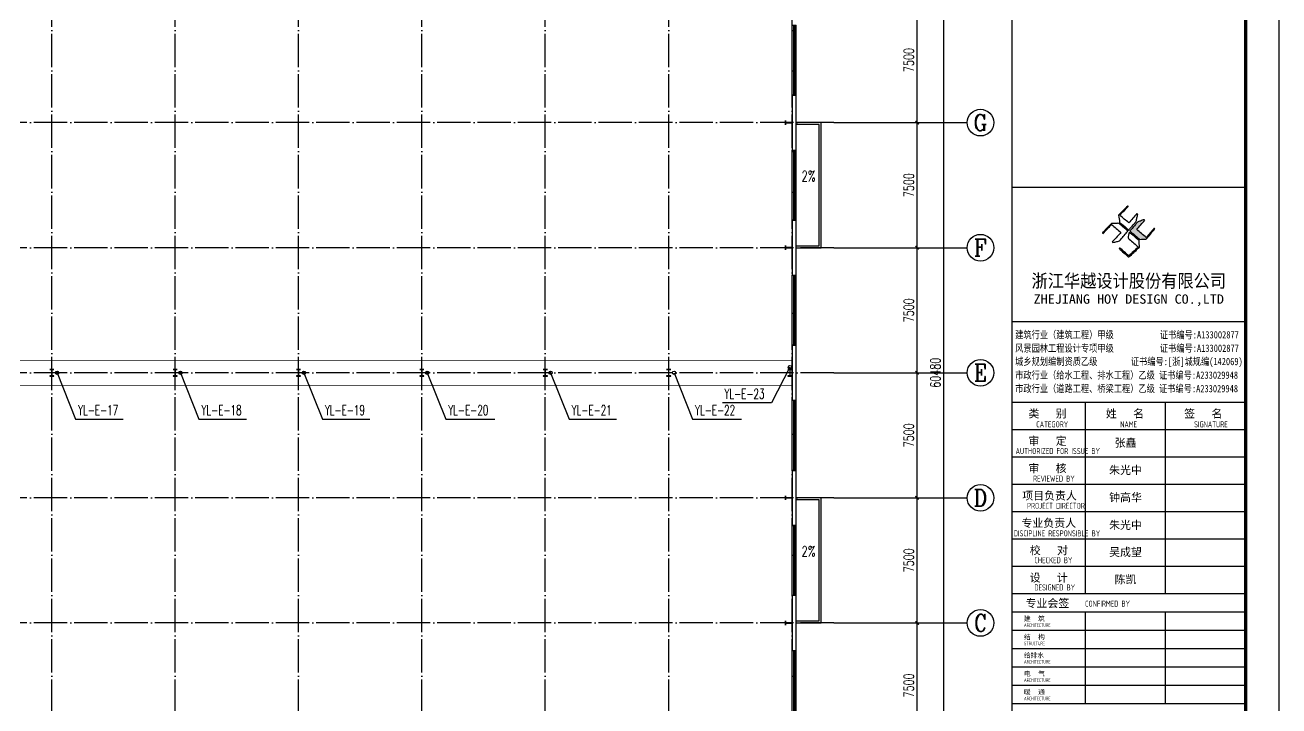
# Model space of a CAD drawing. Extents: x 12811826 to 27008858, y -1172757 to 50528.
# Drawn here: x 13463185 to 13538385, y -403418 to -362593 of the extents above; entities that cross this region are included whole.
import ezdxf
from ezdxf.enums import TextEntityAlignment as Align

# ---------------------------------------------------------------- set-up
doc = ezdxf.new("R2010")
doc.units = 0
doc.header["$LTSCALE"] = 1000
doc.header["$MEASUREMENT"] = 0
doc.linetypes.add('DASH', pattern=[0.35, 0.25, -0.1])
doc.linetypes.add('DOTE', pattern=[2.42, 2, -0.2, 0.02, -0.2])
for name, color, linetype in [('AXIS', 3, 'Continuous'), ('AXIS_TEXT', 7, 'Continuous'), ('COLUMN', 2, 'Continuous'), ('DIM_SYMB', 3, 'Continuous'), ('DIM_雨水', 3, 'Continuous'), ('DOTE', 8, 'DOTE'), ('PUB_TEXT', 7, 'Continuous'), ('PUB_TITLE', 4, 'Continuous'), ('TK', 4, 'Continuous'), ('TWT_TEXT', 7, 'Continuous'), ('VPIPE-雨水', 4, 'Continuous'), ('WALL-PARAPET', 6, 'Continuous'), ('WINDOW', 4, 'Continuous')]:
    doc.layers.add(name, color=color, linetype=linetype)
doc.styles.add('-宋体', font='', dxfattribs={"width": 0.8})
doc.styles.add('_TCH_AXIS', font='COMPLEX', dxfattribs={"bigfont": 'GBCBIG'})
doc.styles.add('_TCH_DIM', font='SIMPLEX', dxfattribs={"bigfont": 'GBCBIG'})
doc.styles.add('_TCH_DIM_T3', font='SIMPLEX', dxfattribs={"width": 0.705882, "bigfont": 'GBCBIG'})
doc.styles.add('_TWT_SERIAL', font='COMPLEX', dxfattribs={"width": 0.8, "height": 3, "bigfont": 'HZTXT'})
doc.styles.add('COMPLEX', font='COMPLEX')
doc.styles.add('HT', font='simhei.ttf', dxfattribs={"width": 0.8})
doc.styles.add('TSSD_REIN', font='tssdeng.shx', dxfattribs={"width": 0.7, "bigfont": 'tssdchn.shx'})
doc.styles.add('图签宋体', font='', dxfattribs={"height": 300})
doc.styles.add('图签黑体', font='simhei.ttf', dxfattribs={"height": 550})
doc.styles.get('-宋体').set_extended_font_data('SimSun')
doc.styles.get('图签宋体').set_extended_font_data('NSimSun')
doc.dimstyles.new('_TCH_ARCH&&200', dxfattribs={"dimtxt": 595, "dimasz": 200, "dimexe": 500, "dimexo": 600, "dimgap": 200, "dimtad": 1, "dimdec": 0, "dimzin": 0, "dimdsep": 46, "dimtxsty": '_TCH_DIM_T3', "dimblk": 'ARCHTICK', "dimcen": 0.09, "dimclrt": 7, "dimazin": 2, "dimtfac": 1, "dimtdec": 0, "dimtix": 1, "dimtmove": 2, "dimatfit": 3, "dimfxl": 0, "dimtolj": 1, "dimtzin": 0, "dimarcsym": 0})

# ---------------------------------------------------------------- blocks, each defined once
blk = doc.blocks.new('A$C797E1D2B')
at = {"layer": 'COLUMN'}
h = blk.add_hatch(color=256, dxfattribs=at)
h.paths.add_polyline_path([(125, 400), (250, 400), (250, 388), (130, 388), (130, 200), (125, 200)])
h.paths.add_polyline_path([(0, 400), (125, 400), (125, 200), (120, 200), (120, 388), (0, 388)])
h.paths.add_polyline_path([(0, 12), (120, 12), (120, 200), (125, 200), (125, 0), (0, 0)])
h.paths.add_polyline_path([(125, 200), (130, 200), (130, 12), (250, 12), (250, 0), (125, 0)])
blk.add_lwpolyline([(250, 0), (250, 12), (130, 12), (130, 388), (250, 388), (250, 400), (0, 400), (0, 388), (120, 388), (120, 12), (0, 12), (0, 0)], close=True, dxfattribs=at)
blk = doc.blocks.new('_AXISO')
blk.add_circle((0, 0), 0.5)
at = {"layer": 'AXIS_TEXT', "style": 'COMPLEX', "width": 1.041667}
blk.add_attdef('A', text='', height=0.56, dxfattribs=at).set_placement((-0.25, -0.28), (0.25, -0.28), align=Align.FIT)
blk = doc.blocks.new('A$C053D6479')
at = {"layer": 'PUB_TITLE'}
h = blk.add_hatch(color=256, dxfattribs=at)
h.dxf.hatch_style = 1
edge = h.paths.add_edge_path()
edge.add_spline(control_points=[(1026, 827), (1105, 920), (1188, 1008), (1266, 1102)], knot_values=[13, 13, 13, 13, 14, 14, 14, 14], degree=3, periodic=0)
edge.add_spline(control_points=[(1266, 1102), (1258, 1111), (1249, 1119), (1239, 1116)], knot_values=[12, 12, 12, 12, 13, 13, 13, 13], degree=3, periodic=0)
edge.add_spline(control_points=[(1239, 1116), (1210, 1107), (1179, 1092), (1144, 1077)], knot_values=[11, 11, 11, 11, 12, 12, 12, 12], degree=3, periodic=0)
edge.add_spline(control_points=[(1144, 1077), (1109, 1063), (1069, 1053), (1047, 1038)], knot_values=[10, 10, 10, 10, 11, 11, 11, 11], degree=3, periodic=0)
edge.add_spline(control_points=[(1047, 1038), (1028, 1026), (1007, 992), (991, 972)], knot_values=[9, 9, 9, 9, 10, 10, 10, 10], degree=3, periodic=0)
edge.add_spline(control_points=[(991, 972), (942, 913), (899, 868), (849, 810)], knot_values=[8, 8, 8, 8, 9, 9, 9, 9], degree=3, periodic=0)
edge.add_spline(control_points=[(849, 810), (842, 801), (822, 776), (822, 775)], knot_values=[7, 7, 7, 7, 8, 8, 8, 8], degree=3, periodic=0)
edge.add_spline(control_points=[(822, 775), (823, 771), (848, 752), (859, 744)], knot_values=[6, 6, 6, 6, 7, 7, 7, 7], degree=3, periodic=0)
edge.add_spline(control_points=[(859, 744), (949, 670), (1035, 592), (1122, 521)], knot_values=[5, 5, 5, 5, 6, 6, 6, 6], degree=3, periodic=0)
edge.add_spline(control_points=[(1122, 521), (1153, 527), (1185, 530), (1217, 533)], knot_values=[4, 4, 4, 4, 5, 5, 5, 5], degree=3, periodic=0)
edge.add_spline(control_points=[(1217, 533), (1246, 535), (1293, 532), (1316, 542)], knot_values=[3, 3, 3, 3, 4, 4, 4, 4], degree=3, periodic=0)
edge.add_spline(control_points=[(1316, 542), (1327, 547), (1338, 565), (1349, 579)], knot_values=[2, 2, 2, 2, 3, 3, 3, 3], degree=3, periodic=0)
edge.add_spline(control_points=[(1349, 579), (1423, 670), (1507, 759), (1572, 848)], knot_values=[1, 1, 1, 1, 2, 2, 2, 2], degree=3, periodic=0)
edge.add_spline(control_points=[(1572, 848), (1564, 852), (1561, 861), (1551, 862)], knot_values=[0, 0, 0, 0, 1, 1, 1, 1], degree=3, periodic=0)
edge.add_spline(control_points=[(1551, 862), (1469, 769), (1393, 671), (1310, 579)], knot_values=[15, 15, 15, 15, 16, 16, 16, 16], degree=3, periodic=0)
edge.add_spline(control_points=[(1310, 579), (1216, 662), (1118, 742), (1026, 827)], knot_values=[14, 14, 14, 14, 15, 15, 15, 15], degree=3, periodic=0)
at = {"layer": 'TK'}
for points, knots in [([(1031, 1298), (1066, 1286), (1054, 1262), (1045, 1224), (1036, 1188), (1031, 1158), (1024, 1121), (1020, 1104), (1017, 1085), (1012, 1071), (1004, 1052), (976, 1026), (956, 1003), (906, 946), (866, 899), (814, 839), (806, 829), (789, 806), (787, 806), (777, 804), (728, 856), (719, 864), (651, 922), (580, 978), (514, 1036), (509, 1106), (488, 1176), (479, 1247), (570, 1343), (663, 1436), (758, 1526), (764, 1523), (768, 1518), (774, 1515), (693, 1422), (599, 1343), (520, 1249), (607, 1171), (698, 1096), (789, 1021), (874, 1109), (950, 1206), (1031, 1298)], [0, 0, 0, 0, 1, 1, 1, 2, 2, 2, 3, 3, 3, 4, 4, 4, 5, 5, 5, 6, 6, 6, 7, 7, 7, 8, 8, 8, 9, 9, 9, 10, 10, 10, 11, 11, 11, 12, 12, 12, 13, 13, 13, 14, 14, 14, 14]), ([(555, 949), (624, 891), (699, 833), (760, 773), (689, 691), (614, 604), (539, 517), (529, 505), (516, 487), (506, 482), (492, 475), (469, 472), (452, 467), (416, 456), (383, 448), (342, 438), (323, 433), (297, 422), (293, 440), (291, 452), (313, 470), (322, 480), (400, 566), (477, 652), (553, 736), (460, 815), (366, 894), (270, 970), (183, 883), (101, 791), (16, 703), (-18, 714), (9, 735), (28, 755), (103, 838), (192, 930), (266, 1005), (319, 1009), (387, 1005), (442, 1007), (456, 1008), (472, 1011), (485, 1007), (507, 1000), (534, 967), (555, 949)], [0, 0, 0, 0, 1, 1, 1, 2, 2, 2, 3, 3, 3, 4, 4, 4, 5, 5, 5, 6, 6, 6, 7, 7, 7, 8, 8, 8, 9, 9, 9, 10, 10, 10, 11, 11, 11, 12, 12, 12, 13, 13, 13, 14, 14, 14, 15, 15, 15, 15]), ([(1551, 862), (1561, 861), (1564, 852), (1572, 848), (1507, 759), (1423, 670), (1349, 579), (1338, 565), (1327, 547), (1316, 542), (1293, 532), (1246, 535), (1217, 533), (1185, 530), (1153, 527), (1122, 521), (1035, 592), (949, 670), (859, 744), (848, 752), (823, 771), (822, 775), (822, 776), (842, 801), (849, 810), (899, 868), (942, 913), (991, 972), (1007, 992), (1028, 1026), (1047, 1038), (1069, 1053), (1109, 1063), (1144, 1077), (1179, 1092), (1210, 1107), (1239, 1116), (1249, 1119), (1258, 1111), (1266, 1102), (1188, 1008), (1105, 920), (1026, 827), (1118, 742), (1216, 662), (1310, 579), (1393, 671), (1469, 769), (1551, 862)], [0, 0, 0, 0, 1, 1, 1, 2, 2, 2, 3, 3, 3, 4, 4, 4, 5, 5, 5, 6, 6, 6, 7, 7, 7, 8, 8, 8, 9, 9, 9, 10, 10, 10, 11, 11, 11, 12, 12, 12, 13, 13, 13, 14, 14, 14, 15, 15, 15, 16, 16, 16, 16]), ([(1097, 490), (1100, 425), (1106, 361), (1107, 294), (1018, 207), (925, 121), (830, 33), (818, 21), (800, 0), (787, 0), (768, -1), (725, 49), (712, 60), (662, 103), (616, 143), (568, 186), (545, 207), (518, 224), (499, 250), (501, 259), (511, 261), (516, 267), (609, 192), (696, 111), (785, 33), (883, 118), (977, 208), (1070, 298), (992, 373), (892, 456), (803, 534), (791, 544), (768, 561), (766, 569), (761, 588), (776, 634), (780, 655), (785, 690), (788, 721), (795, 746), (897, 661), (998, 576), (1097, 490)], [0, 0, 0, 0, 1, 1, 1, 2, 2, 2, 3, 3, 3, 4, 4, 4, 5, 5, 5, 6, 6, 6, 7, 7, 7, 8, 8, 8, 9, 9, 9, 10, 10, 10, 11, 11, 11, 12, 12, 12, 13, 13, 13, 14, 14, 14, 14])]:
    blk.add_open_spline(points, degree=3, knots=knots, dxfattribs=at)
blk = doc.blocks.new('GeYuanFrame_31537473', base_point=(20.09, 4.53))
at = {"layer": 'PUB_TITLE'}
for points in [[(1013.09, 235.33), (1013.09, 292.73)], [(1037.09, 235.33), (1037.09, 292.73)], [(1013.09, 202.33), (1013.09, 229.83)], [(1037.09, 202.33), (1037.09, 229.83)]]:
    blk.add_lwpolyline(points, dxfattribs=at)
at = {"layer": 'TK'}
for p, q in [((991.09, 316.93), (1061.09, 316.93)), ((991.09, 284.53), (1061.09, 284.53)), ((991.09, 276.33), (1061.09, 276.33)), ((991.09, 268.13), (1061.09, 268.13)), ((991.09, 259.93), (1061.09, 259.93)), ((991.09, 251.73), (1061.09, 251.73)), ((991.09, 243.53), (1061.09, 243.53)), ((991.09, 235.33), (1061.09, 235.33)), ((991.09, 235.33), (1061.09, 235.33))]:
    blk.add_line(p, q, dxfattribs=at)
blk.add_lwpolyline([(20.09, 4.53), (20.09, 598.53), (1071.09, 598.53), (1071.09, 4.53)], close=True, dxfattribs=at)
at = {"layer": 'TK', "const_width": 1}
blk.add_lwpolyline([(45.09, 588.53), (1061.09, 588.53), (1061.09, 14.53), (45.09, 14.53)], close=True, dxfattribs=at)
at = {"layer": 'TK'}
for points, const_width in [([(991.09, 588.53), (991.09, 14.53)], 0.4), ([(991.09, 357.14), (1061.09, 357.14)], 0.35), ([(991.09, 292.73), (1061.09, 292.73)], 0.35), ([(991.09, 292.73), (1061.09, 292.73)], 0.35), ([(991.09, 235.33), (1061.09, 235.33)], 0.35), ([(991.09, 202.33), (1061.09, 202.33)], 0.35)]:
    blk.add_lwpolyline(points, dxfattribs=dict(at, const_width=const_width))
for points in [[(991.09, 292.73), (1061.09, 292.73)], [(991.09, 235.33), (1061.09, 235.33)], [(991.09, 229.83), (1061.09, 229.83)], [(991.09, 224.33), (1061.09, 224.33)], [(991.09, 218.83), (1061.09, 218.83)], [(991.09, 213.33), (1061.09, 213.33)], [(991.09, 207.83), (1061.09, 207.83)], [(991.09, 202.33), (1061.09, 202.33)]]:
    blk.add_lwpolyline(points, dxfattribs=at)
at = {"layer": 'PUB_TITLE', "xscale": 0.01000000000021828, "yscale": 0.01000000000021828, "zscale": 0.01}
blk.add_blockref('A$C053D6479', (1018.19, 336.27), dxfattribs=at)
at = {"layer": 'TK'}
for s, height, style, width, p in [('浙江华越设计股份有限公司', 3.96, 'HT', 0.9, (1026.07, 329.16)), ('ZHEJIANG HOY DESIGN CO.,LTD', 2.8, '图签黑体', 1.11, (1026.06, 323.29))]:
    blk.add_text(s, height=height, dxfattribs=dict(at, style=style, width=width)).set_placement(p, align=Align.MIDDLE)
for s, height, style, width, p in [('建筑行业（建筑工程）甲级           证书编号:A133002877', 2.2, '-宋体', 0.8, (992, 311.83)), ('风景园林工程设计专项甲级           证书编号:A133002877', 2.2, '-宋体', 0.8, (992, 307.81)), ('城乡规划编制资质乙级        证书编号:[浙]城规编(142069)', 2.2, '-宋体', 0.8, (992, 303.82)), ('市政行业（给水工程、排水工程）乙级 证书编号:A233029948', 2.2, '-宋体', 0.8, (992, 299.74)), ('市政行业（道路工程、桥梁工程）乙级 证书编号:A233029948', 2.2, '-宋体', 0.8, (992, 295.69)), ('CATEGORY', 1.8, 'TSSD_REIN', 0.7, (998.32, 285.17)), ('NAME', 1.8, 'TSSD_REIN', 0.7, (1023.51, 285.17)), ('SIGNATURE', 1.8, 'TSSD_REIN', 0.7, (1045.66, 285.17)), ('AUTHORIZED FOR ISSUE BY', 1.8, 'TSSD_REIN', 0.7, (992.12, 277.17)), ('REVIEWED BY', 1.8, 'TSSD_REIN', 0.7, (997.36, 268.91)), ('PROJECT DIRECTOR', 1.8, 'TSSD_REIN', 0.7, (995.55, 260.74)), ('DISCIPLINE RESPONSIBLE BY', 1.8, 'TSSD_REIN', 0.7, (991.57, 252.48)), ('CHECKED BY', 1.8, 'TSSD_REIN', 0.7, (997.75, 244.44)), ('DESIGNED BY', 1.8, 'TSSD_REIN', 0.7, (997.76, 236.27)), ('CONFIRMED BY', 1.8, 'TSSD_REIN', 0.7, (1012.94, 231.42)), ('ARCHITECTURE', 1.08, 'TSSD_REIN', 0.7, (994.65, 225.34)), ('STRUCTURE', 1.08, 'TSSD_REIN', 0.7, (994.65, 219.84)), ('ARCHITECTURE', 1.08, 'TSSD_REIN', 0.7, (994.65, 214.34)), ('ARCHITECTURE', 1.08, 'TSSD_REIN', 0.7, (994.65, 208.84)), ('ARCHITECTURE', 1.08, 'TSSD_REIN', 0.7, (994.65, 203.34))]:
    blk.add_text(s, height=height, dxfattribs=dict(at, style=style, width=width)).set_placement(p)
at = {"layer": 'TK', "style": '图签宋体'}
for s, height, p in [('类   别', 2.4, (995.97, 288.09)), ('姓   名', 2.4, (1019.2, 288.09)), ('签   名', 2.4, (1042.68, 288.09)), ('审   定', 2.4, (995.97, 279.89)), ('审   核', 2.4, (995.97, 271.69)), ('项目负责人', 2.4, (994.13, 263.49)), ('专业负责人', 2.4, (993.89, 255.29)), ('校   对', 2.4, (996.38, 247.09)), ('设   计', 2.4, (996.36, 238.89)), ('专业会签', 2.4, (995.12, 231.24)), ('建  筑', 1.44, (994.61, 227.11)), ('结  构', 1.44, (994.61, 221.61)), ('给排水', 1.44, (994.61, 216.11)), ('电  气', 1.44, (994.61, 210.61)), ('暖  通', 1.44, (994.61, 205.11))]:
    blk.add_text(s, height=height, dxfattribs=at).set_placement(p)
at = {"layer": 'TK', "char_height": 2.4, "width": 24, "attachment_point": 5, "style": '图签宋体'}
for s, insert in [('张矗', (1025.09, 280.4)), ('朱光中', (1025.09, 272.23)), ('钟高华', (1025.09, 264.03)), ('朱光中', (1025.09, 255.76)), ('吴成望', (1025.09, 247.63)), ('陈凯', (1025.09, 239.43))]:
    blk.add_mtext(s, dxfattribs=dict(at, insert=insert))
blk = doc.blocks.new('$TCHSYS$WIN2D')
for p, q in [((-0.5, 0.5), (0.5, 0.5)), ((-0.5, 0.5), (-0.5, -0.5)), ((0.5, 0.5), (0.5, -0.5)), ((0.5, 0.167), (-0.5, 0.167)), ((0.5, -0.167), (-0.5, -0.167)), ((-0.5, -0.5), (0.5, -0.5))]:
    blk.add_line(p, q)
blk = doc.blocks.new('_ArchTick')
at = {"color": 0, "linetype": 'ByBlock', "const_width": 0.4}
blk.add_lwpolyline([(-0.5, -0.5), (0.5, 0.5)], dxfattribs=at)
blk = doc.blocks.new('*D271')
at = {"layer": 'AXIS', "color": 0, "lineweight": -2}
for p, q in [((13512285, -353203), (13518785, -353203)), ((13518285, -413683), (13518285, -353203)), ((13512285, -413683), (13518785, -413683))]:
    blk.add_line(p, q, dxfattribs=at)
at = {"layer": 'Defpoints', "color": 0}
for p in [(13511685, -353203), (13518285, -353203), (13511685, -413683)]:
    blk.add_point(p, dxfattribs=at)
at = {"layer": 'AXIS', "color": 0, "lineweight": -2, "xscale": 200, "yscale": 200, "zscale": 200}
for p, rotation in [((13518285, -353203), 90), ((13518285, -413683), 270)]:
    blk.add_blockref('_ArchTick', p, dxfattribs=dict(at, rotation=rotation))
at = {"layer": 'AXIS', "color": 7, "insert": (13517787, -383443), "char_height": 595, "attachment_point": 5, "rotation": 90, "style": '_TCH_DIM_T3'}
blk.add_mtext('\\A1;60480', dxfattribs=at)
blk = doc.blocks.new('*D274')
at = {"layer": 'AXIS', "color": 0, "lineweight": -2}
for p, q in [((13512285, -398443), (13517185, -398443)), ((13516685, -405943), (13516685, -398443)), ((13512285, -405943), (13517185, -405943))]:
    blk.add_line(p, q, dxfattribs=at)
at = {"layer": 'Defpoints', "color": 0}
for p in [(13511685, -398443), (13516685, -398443), (13511685, -405943)]:
    blk.add_point(p, dxfattribs=at)
at = {"layer": 'AXIS', "color": 0, "lineweight": -2, "xscale": 200, "yscale": 200, "zscale": 200}
for p, rotation in [((13516685, -398443), 90), ((13516685, -405943), 270)]:
    blk.add_blockref('_ArchTick', p, dxfattribs=dict(at, rotation=rotation))
at = {"layer": 'AXIS', "color": 7, "insert": (13516187, -402193), "char_height": 595, "attachment_point": 5, "rotation": 90, "style": '_TCH_DIM_T3'}
blk.add_mtext('\\A1;7500', dxfattribs=at)
blk = doc.blocks.new('*D275')
at = {"layer": 'AXIS', "color": 0, "lineweight": -2}
for p, q in [((13512285, -390943), (13517185, -390943)), ((13516685, -398443), (13516685, -390943)), ((13512285, -398443), (13517185, -398443))]:
    blk.add_line(p, q, dxfattribs=at)
at = {"layer": 'Defpoints', "color": 0}
for p in [(13511685, -390943), (13516685, -390943), (13511685, -398443)]:
    blk.add_point(p, dxfattribs=at)
at = {"layer": 'AXIS', "color": 0, "lineweight": -2, "xscale": 200, "yscale": 200, "zscale": 200}
for p, rotation in [((13516685, -390943), 90), ((13516685, -398443), 270)]:
    blk.add_blockref('_ArchTick', p, dxfattribs=dict(at, rotation=rotation))
at = {"layer": 'AXIS', "color": 7, "insert": (13516187, -394693), "char_height": 595, "attachment_point": 5, "rotation": 90, "style": '_TCH_DIM_T3'}
blk.add_mtext('\\A1;7500', dxfattribs=at)
blk = doc.blocks.new('*D276')
at = {"layer": 'AXIS', "color": 0, "lineweight": -2}
for p, q in [((13512285, -383443), (13517185, -383443)), ((13516685, -390943), (13516685, -383443)), ((13512285, -390943), (13517185, -390943))]:
    blk.add_line(p, q, dxfattribs=at)
at = {"layer": 'Defpoints', "color": 0}
for p in [(13511685, -383443), (13516685, -383443), (13511685, -390943)]:
    blk.add_point(p, dxfattribs=at)
at = {"layer": 'AXIS', "color": 0, "lineweight": -2, "xscale": 200, "yscale": 200, "zscale": 200}
for p, rotation in [((13516685, -383443), 90), ((13516685, -390943), 270)]:
    blk.add_blockref('_ArchTick', p, dxfattribs=dict(at, rotation=rotation))
at = {"layer": 'AXIS', "color": 7, "insert": (13516187, -387193), "char_height": 595, "attachment_point": 5, "rotation": 90, "style": '_TCH_DIM_T3'}
blk.add_mtext('\\A1;7500', dxfattribs=at)
blk = doc.blocks.new('*D277')
at = {"layer": 'AXIS', "color": 0, "lineweight": -2}
for p, q in [((13512285, -375943), (13517185, -375943)), ((13516685, -383443), (13516685, -375943)), ((13512285, -383443), (13517185, -383443))]:
    blk.add_line(p, q, dxfattribs=at)
at = {"layer": 'Defpoints', "color": 0}
for p in [(13511685, -375943), (13516685, -375943), (13511685, -383443)]:
    blk.add_point(p, dxfattribs=at)
at = {"layer": 'AXIS', "color": 0, "lineweight": -2, "xscale": 200, "yscale": 200, "zscale": 200}
for p, rotation in [((13516685, -375943), 90), ((13516685, -383443), 270)]:
    blk.add_blockref('_ArchTick', p, dxfattribs=dict(at, rotation=rotation))
at = {"layer": 'AXIS', "color": 7, "insert": (13516187, -379693), "char_height": 595, "attachment_point": 5, "rotation": 90, "style": '_TCH_DIM_T3'}
blk.add_mtext('\\A1;7500', dxfattribs=at)
blk = doc.blocks.new('*D278')
at = {"layer": 'AXIS', "color": 0, "lineweight": -2}
for p, q in [((13512285, -368443), (13517185, -368443)), ((13516685, -375943), (13516685, -368443)), ((13512285, -375943), (13517185, -375943))]:
    blk.add_line(p, q, dxfattribs=at)
at = {"layer": 'Defpoints', "color": 0}
for p in [(13511685, -368443), (13516685, -368443), (13511685, -375943)]:
    blk.add_point(p, dxfattribs=at)
at = {"layer": 'AXIS', "color": 0, "lineweight": -2, "xscale": 200, "yscale": 200, "zscale": 200}
for p, rotation in [((13516685, -368443), 90), ((13516685, -375943), 270)]:
    blk.add_blockref('_ArchTick', p, dxfattribs=dict(at, rotation=rotation))
at = {"layer": 'AXIS', "color": 7, "insert": (13516187, -372193), "char_height": 595, "attachment_point": 5, "rotation": 90, "style": '_TCH_DIM_T3'}
blk.add_mtext('\\A1;7500', dxfattribs=at)
blk = doc.blocks.new('*D279')
at = {"layer": 'AXIS', "color": 0, "lineweight": -2}
for p, q in [((13512285, -360943), (13517185, -360943)), ((13516685, -368443), (13516685, -360943)), ((13512285, -368443), (13517185, -368443))]:
    blk.add_line(p, q, dxfattribs=at)
at = {"layer": 'Defpoints', "color": 0}
for p in [(13511685, -360943), (13516685, -360943), (13511685, -368443)]:
    blk.add_point(p, dxfattribs=at)
at = {"layer": 'AXIS', "color": 0, "lineweight": -2, "xscale": 200, "yscale": 200, "zscale": 200}
for p, rotation in [((13516685, -360943), 90), ((13516685, -368443), 270)]:
    blk.add_blockref('_ArchTick', p, dxfattribs=dict(at, rotation=rotation))
at = {"layer": 'AXIS', "color": 7, "insert": (13516187, -364693), "char_height": 595, "attachment_point": 5, "rotation": 90, "style": '_TCH_DIM_T3'}
blk.add_mtext('\\A1;7500', dxfattribs=at)

msp = doc.modelspace()

# ---------------------------------------------------------------- linework, layer by layer
at = {"ltscale": 0.5}
for points in [[(13509424.8, -375943.1), (13510924.8, -375943.1), (13510924.8, -368443.1), (13509424.8, -368443.1)], [(13509424.8, -375823.1), (13510804.8, -375823.1), (13510804.8, -368563.1), (13509424.8, -368563.1)], [(13509424.8, -398443.1), (13510924.8, -398443.1), (13510924.8, -390943.1), (13509424.8, -390943.1)], [(13509424.8, -398323.1), (13510804.8, -398323.1), (13510804.8, -391063.1), (13509424.8, -391063.1)]]:
    msp.add_lwpolyline(points, dxfattribs=at)
at = {"color": 8, "linetype": 'DASH', "ltscale": 2, "const_width": 50}
for points in [[(13509184.8, -382693.1), (13346384.8, -382693.1)], [(13509184.8, -384193.1), (13346384.8, -384193.1)]]:
    msp.add_lwpolyline(points, dxfattribs=at)
at = {"layer": 'AXIS'}
for p, q in [((13511684.8, -368443.1), (13519684.8, -368443.1)), ((13511684.8, -375943.1), (13519684.8, -375943.1)), ((13511684.8, -383443.1), (13519684.8, -383443.1)), ((13511684.8, -390943.1), (13519684.8, -390943.1)), ((13511684.8, -398443.1), (13519684.8, -398443.1))]:
    msp.add_line(p, q, dxfattribs=at)
at = {"layer": 'DIM_SYMB'}
for points in [[(13509604.8, -372193.1, 0, 0, 0), (13510254.8, -372193.1, 120, 0, 0), (13510704.8, -372193.1, 0, 0, 0)], [(13509604.8, -394693.1, 0, 0, 0), (13510254.8, -394693.1, 120, 0, 0), (13510704.8, -394693.1, 0, 0, 0)]]:
    msp.add_lwpolyline(points, format="xyseb", dxfattribs=at)
at = {"layer": 'DIM_雨水'}
for p, q in [((13465104.4, -383443.1), (13466214.5, -386220.2)), ((13472504.4, -383443.1), (13473614.5, -386220.2)), ((13479904.4, -383443.1), (13481014.5, -386220.2)), ((13487304.4, -383443.1), (13488414.5, -386220.2)), ((13494704.4, -383443.1), (13495814.5, -386220.2)), ((13502104.4, -383443.1), (13503214.5, -386220.2)), ((13509059.5, -383099.4), (13507949.4, -385241.5)), ((13507949.4, -385241.5), (13505008.1, -385241.5)), ((13466214.5, -386220.2), (13469064.5, -386220.2)), ((13473614.5, -386220.2), (13476464.5, -386220.2)), ((13481014.5, -386220.2), (13483864.5, -386220.2)), ((13488414.5, -386220.2), (13491355.9, -386220.2)), ((13495814.5, -386220.2), (13498664.5, -386220.2)), ((13503214.5, -386220.2), (13506155.9, -386220.2))]:
    msp.add_line(p, q, dxfattribs=at)
at = {"layer": 'DOTE'}
for p, q in [((13464784.8, -415943.1), (13464784.8, -350943.1)), ((13472184.8, -415943.1), (13472184.8, -350943.1)), ((13479584.8, -415943.1), (13479584.8, -350943.1)), ((13486984.8, -415943.1), (13486984.8, -350943.1)), ((13494384.8, -415943.1), (13494384.8, -350943.1)), ((13501784.8, -415943.1), (13501784.8, -350943.1)), ((13509184.8, -415943.1), (13509184.8, -350943.1)), ((13511684.8, -368443.1), (13343884.8, -368443.1)), ((13511684.8, -375943.1), (13343884.8, -375943.1)), ((13511684.8, -383443.1), (13343884.8, -383443.1)), ((13511684.8, -390943.1), (13343884.8, -390943.1)), ((13511684.8, -398443.1), (13343884.8, -398443.1))]:
    msp.add_line(p, q, dxfattribs=at)
at = {"layer": 'VPIPE-雨水', "linetype": 'Continuous'}
for centre in [(13465104.4, -383443.1), (13472504.4, -383443.1), (13479904.4, -383443.1), (13487304.4, -383443.1), (13494704.4, -383443.1), (13502104.4, -383443.1), (13509059.5, -383099.4)]:
    msp.add_circle(centre, 100, dxfattribs=at)
at = {"layer": 'WALL-PARAPET'}
for p, q in [((13509424.8, -366793.1), (13509184.8, -366793.1)), ((13509184.8, -366793.1), (13509184.8, -370093.1)), ((13509424.8, -370093.1), (13509424.8, -366793.1)), ((13509184.8, -370093.1), (13509424.8, -370093.1)), ((13509424.8, -374293.1), (13509184.8, -374293.1)), ((13509184.8, -374293.1), (13509184.8, -377593.1)), ((13509424.8, -377593.1), (13509424.8, -374293.1)), ((13509184.8, -377593.1), (13509424.8, -377593.1)), ((13509424.8, -381793.1), (13509184.8, -381793.1)), ((13509184.8, -381793.1), (13509184.8, -385093.1)), ((13509424.8, -385093.1), (13509424.8, -381793.1)), ((13509184.8, -385093.1), (13509424.8, -385093.1)), ((13509424.8, -389293.1), (13509184.8, -389293.1)), ((13509184.8, -389293.1), (13509184.8, -392593.1)), ((13509424.8, -392593.1), (13509424.8, -389293.1)), ((13509184.8, -392593.1), (13509424.8, -392593.1)), ((13509424.8, -396793.1), (13509184.8, -396793.1)), ((13509184.8, -396793.1), (13509184.8, -400093.1)), ((13509424.8, -400093.1), (13509424.8, -396793.1)), ((13509184.8, -400093.1), (13509424.8, -400093.1))]:
    msp.add_line(p, q, dxfattribs=at)

# ---------------------------------------------------------------- block references
at = {"color": 8, "xscale": 200, "yscale": 200, "zscale": 200}
msp.add_blockref('GeYuanFrame_31537473', (13328184.8, -442843.1), dxfattribs=at)
for p, rotation in [((13509184.8, -368568.1), 89.99999999999999), ((13509184.8, -376068.1), 89.99999999999999), ((13464909.9, -383243.1), 180), ((13472309.9, -383243.1), 180), ((13479709.9, -383243.1), 180), ((13487109.9, -383243.1), 180), ((13494509.9, -383243.1), 180), ((13501909.9, -383243.1), 180), ((13509184.8, -383243.1), 180), ((13509184.8, -391068.1), 89.99999999999999), ((13509184.8, -398568.1), 89.99999999999999)]:
    msp.add_blockref('A$C797E1D2B', p, dxfattribs=dict(rotation=rotation))
at = {"layer": 'AXIS'}
ref = msp.add_blockref('_AXISO', (13520484.8, -368443.1), dxfattribs=dict(at, xscale=1600, yscale=1600, zscale=1600))
ref.add_attrib('A', 'G', dxfattribs={"layer": 'AXIS_TEXT', "ltscale": 0.5, "height": 971.8, "style": '_TCH_AXIS'}).set_placement((13520068.3, -368929), (13520901.4, -368929), align=Align.FIT)
ref = msp.add_blockref('_AXISO', (13520484.8, -375943.1), dxfattribs=dict(at, xscale=1600, yscale=1600, zscale=1600))
ref.add_attrib('A', 'F', dxfattribs={"layer": 'AXIS_TEXT', "ltscale": 0.5, "height": 1018.2, "style": '_TCH_AXIS'}).set_placement((13520097, -376452.1), (13520872.7, -376452.1), align=Align.FIT)
ref = msp.add_blockref('_AXISO', (13520484.8, -383443.1), dxfattribs=dict(at, xscale=1600, yscale=1600, zscale=1600))
ref.add_attrib('A', 'E', dxfattribs={"layer": 'AXIS_TEXT', "ltscale": 0.5, "height": 1018.2, "style": '_TCH_AXIS'}).set_placement((13520097, -383952.1), (13520872.7, -383952.1), align=Align.FIT)
ref = msp.add_blockref('_AXISO', (13520484.8, -390943.1), dxfattribs=dict(at, xscale=1600, yscale=1600, zscale=1600))
ref.add_attrib('A', 'D', dxfattribs={"layer": 'AXIS_TEXT', "ltscale": 0.5, "height": 994.9, "style": '_TCH_AXIS'}).set_placement((13520082.2, -391440.5), (13520887.5, -391440.5), align=Align.FIT)
ref = msp.add_blockref('_AXISO', (13520484.8, -398443.1), dxfattribs=dict(at, xscale=1600, yscale=1600, zscale=1600))
ref.add_attrib('A', 'C', dxfattribs={"layer": 'AXIS_TEXT', "ltscale": 0.5, "height": 1041.6, "style": '_TCH_AXIS'}).set_placement((13520112.9, -398963.9), (13520856.8, -398963.9), align=Align.FIT)
at = {"layer": 'WINDOW', "xscale": 4200, "zscale": 4200, "rotation": 90}
for p, yscale in [((13509304.8, -364693.1), 240), ((13509304.8, -372193.1), 240), ((13509304.8, -379693.1), 240), ((13509304.8, -387193.1), 240), ((13509304.8, -394693.1), -240), ((13509304.8, -402193.1), 240)]:
    msp.add_blockref('$TCHSYS$WIN2D', p, dxfattribs=dict(at, yscale=yscale))

# ---------------------------------------------------------------- texts
at = {"layer": 'PUB_TEXT', "style": '_TCH_DIM', "width": 0.705882}
for p in [(13509747.7, -371968.1), (13509747.7, -394468.1)]:
    msp.add_text('2%%%', height=637.5, dxfattribs=at).set_placement(p)
at = {"layer": 'TWT_TEXT', "style": '_TWT_SERIAL', "width": 0.64}
for s, p in [('YL-E-23', (13505128.1, -385001.5)), ('YL-E-17', (13466366.2, -385980.2)), ('YL-E-18', (13473766.2, -385980.2)), ('YL-E-19', (13481166.2, -385980.2)), ('YL-E-20', (13488566.1, -385980.2)), ('YL-E-21', (13495966.2, -385980.2)), ('YL-E-22', (13503366.1, -385980.2))]:
    msp.add_text(s, height=600, dxfattribs=at).set_placement(p)

# ---------------------------------------------------------------- dimensions: what is measured, and where the dimension line sits
at = {"layer": 'AXIS'}
for p1, p2, distance, text, picture, middle in [((13511684.8, -413683.1), (13511684.8, -353203.1), -6600, '60480', '*D271', (13517787.3, -383443.1)), ((13511684.8, -368443.1), (13511684.8, -360943.1), -5000, '7500', '*D279', (13516187.3, -364693.1)), ((13511684.8, -375943.1), (13511684.8, -368443.1), -5000, '7500', '*D278', (13516187.3, -372193.1)), ((13511684.8, -383443.1), (13511684.8, -375943.1), -5000, '7500', '*D277', (13516187.3, -379693.1)), ((13511684.8, -390943.1), (13511684.8, -383443.1), -5000, '7500', '*D276', (13516187.3, -387193.1)), ((13511684.8, -398443.1), (13511684.8, -390943.1), -5000, '7500', '*D275', (13516187.3, -394693.1)), ((13511684.8, -405943.1), (13511684.8, -398443.1), -5000, '7500', '*D274', (13516187.3, -402193.1))]:
    dim = msp.add_aligned_dim(p1=p1, p2=p2, distance=distance, text=text, dimstyle='_TCH_ARCH&&200', dxfattribs=at)
    dim.commit()
    dim.dimension.update_dxf_attribs({"geometry": picture, "text_midpoint": middle})

doc.saveas('drawing.dxf')
